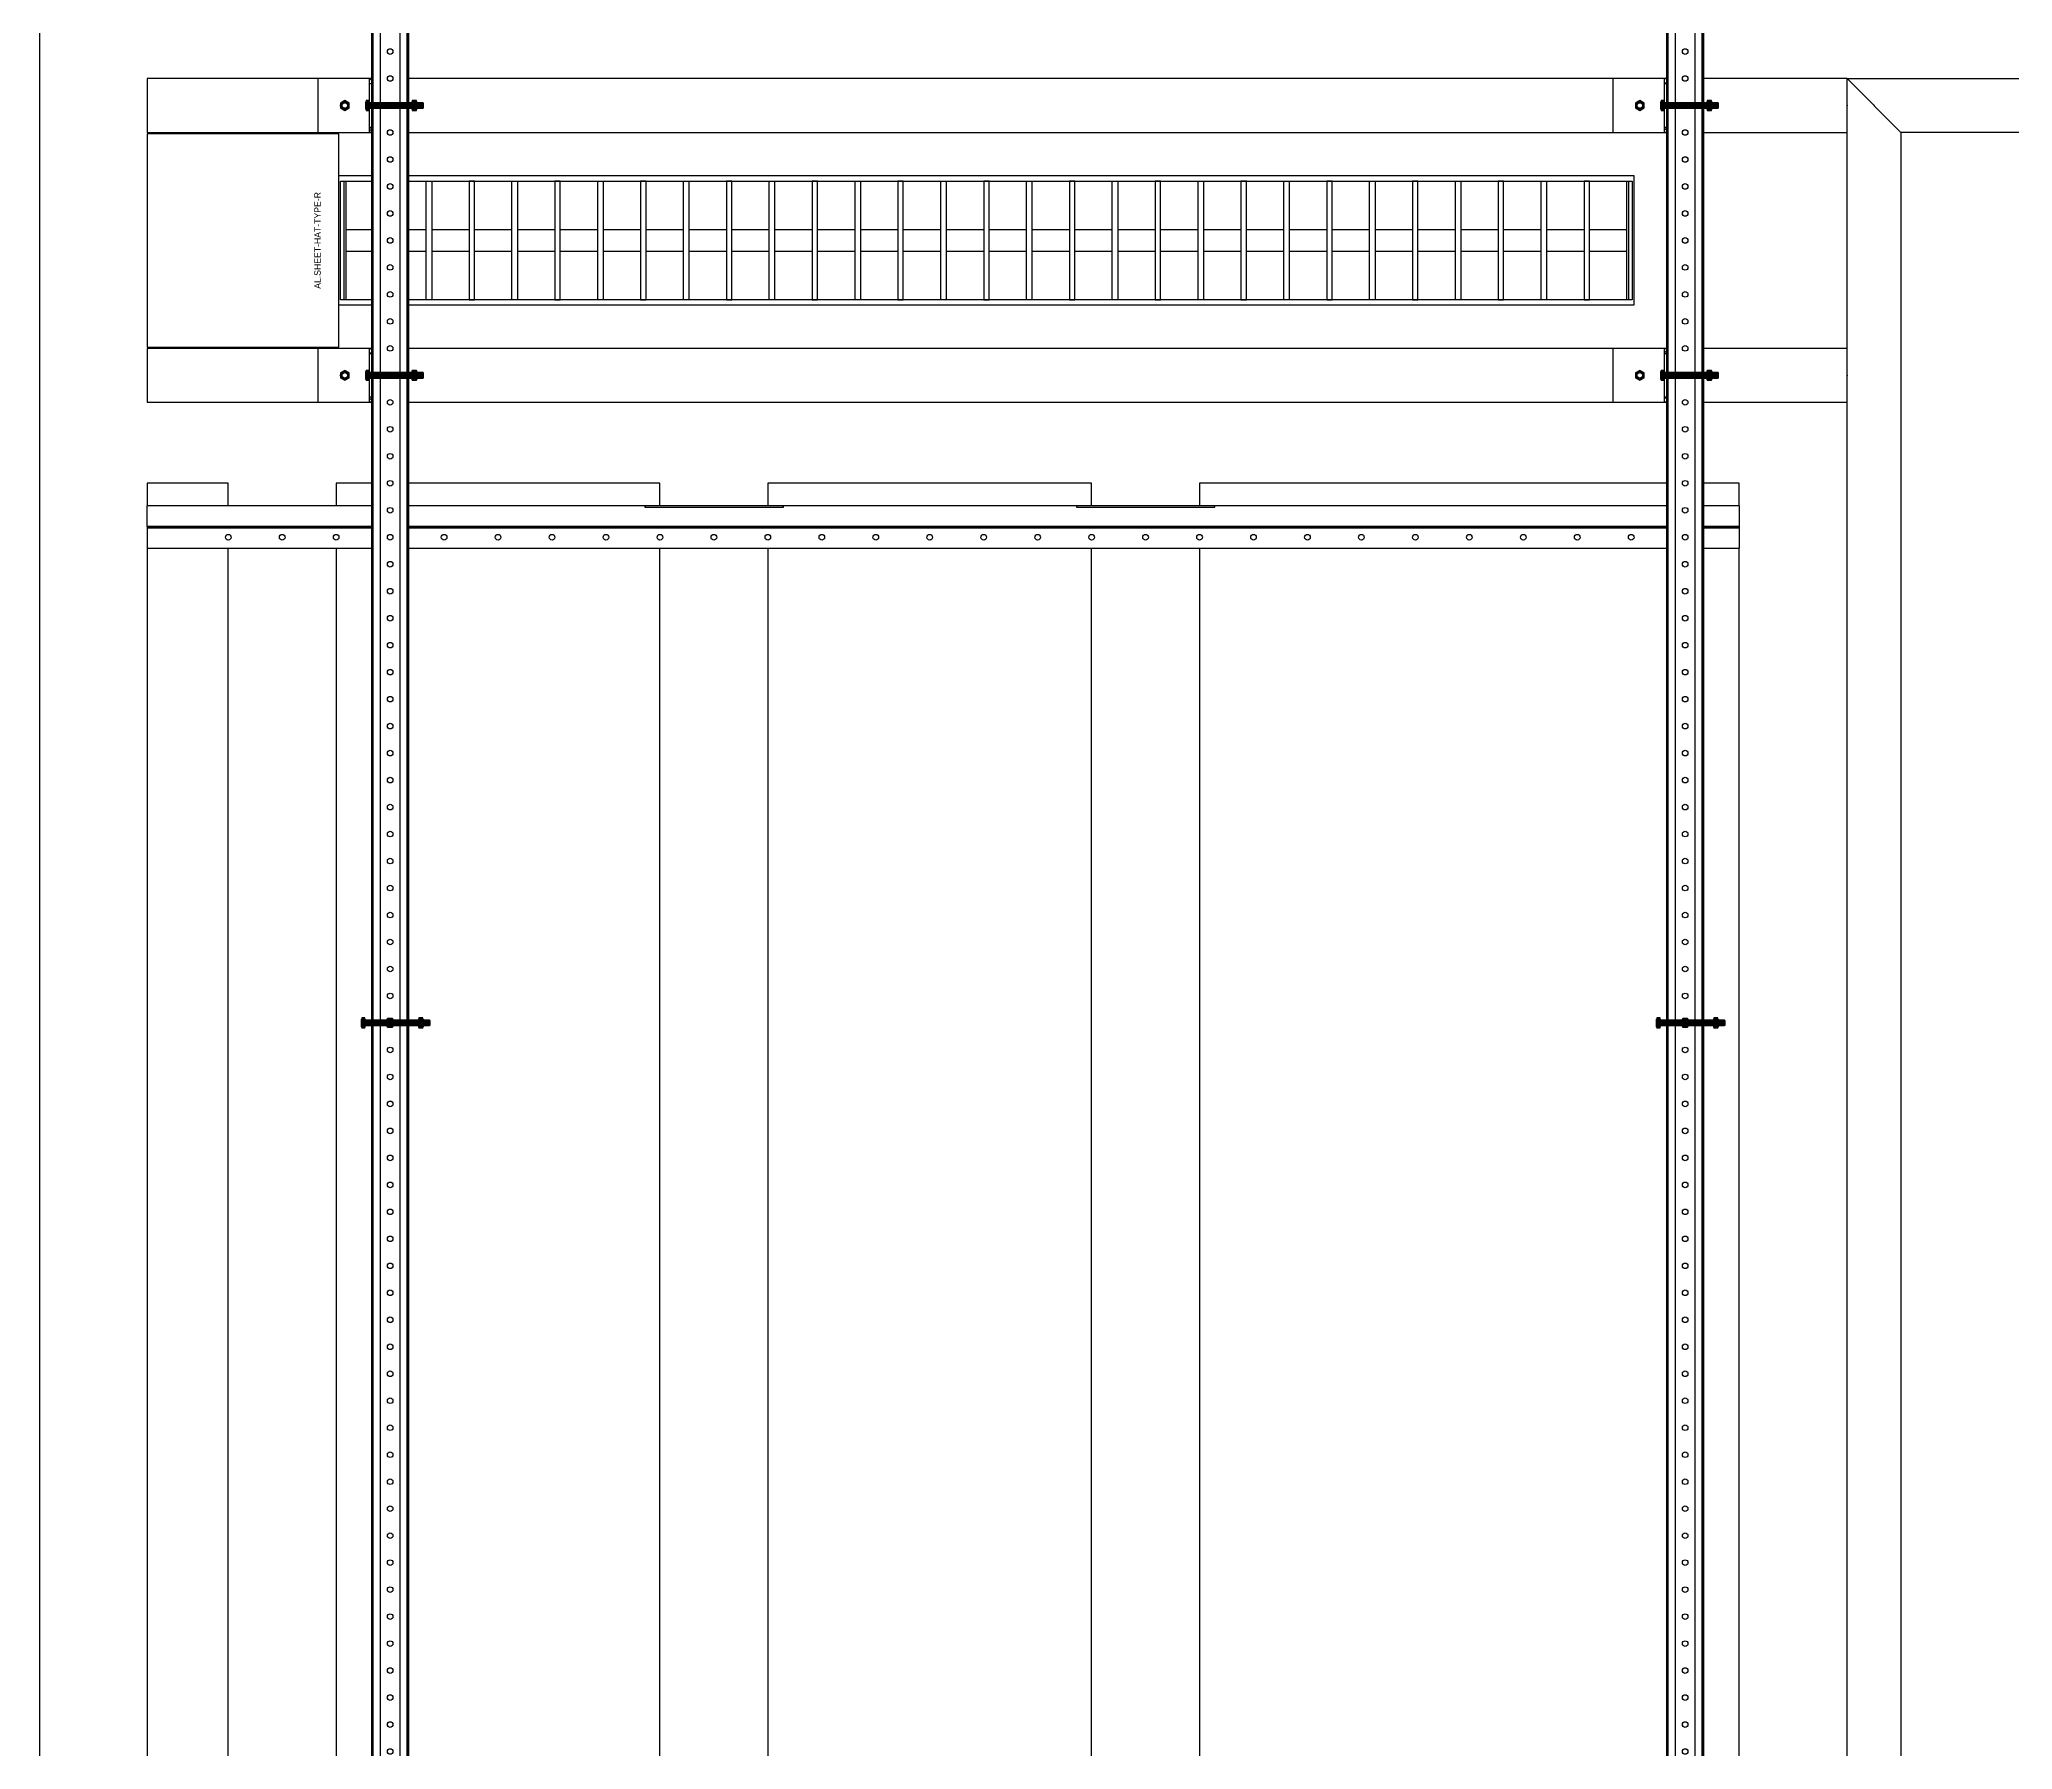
# Model space of a CAD drawing. Header units: millimetres. Extents: x -962357 to -591296, y -223672 to 59420.
# Drawn here: x -842405 to -840577, y -124084 to -122500 of the extents above; entities that cross this region are included whole.
import ezdxf
from ezdxf.enums import TextEntityAlignment as Align

# ---------------------------------------------------------------- set-up
doc = ezdxf.new("R2010")
doc.units = ezdxf.units.MM
for name, color, linetype in [('000 - H A T C H', 8, 'Continuous'), ('000 - WIPEOUT', 250, 'Continuous'), ('001 - ASCESSORIES', 251, 'Continuous'), ('A04_TUBE SERIES', 2, 'Continuous'), ('A11_ALU.SOLID SHEET', 2, 'Continuous')]:
    doc.layers.add(name, color=color, linetype=linetype)
pattern_1 = [(110, (-0.5, 0), (-0.939693, -0.34202), []), (110, (-0.2012, 0.6409), (-0.939693, -0.34202), [1.25, -0.25, 0, -0.25])]

# ---------------------------------------------------------------- blocks, each defined once
blk = doc.blocks.new('*U4621')
at = {"color": 1}
blk.add_wipeout([(600, -60), (-600, -60), (-600, 60), (600, 60)], dxfattribs=at).dxf.layer = '000 - WIPEOUT'
at = {"layer": '001 - ASCESSORIES', "color": 0}
blk.add_lwpolyline([(600, -60), (-600, -60), (-600, 60), (600, 60)], close=True, dxfattribs=at)
at = {"layer": '001 - ASCESSORIES'}
for points in [[(-593.5, -55), (-598.5, -55), (-598.5, 55), (-593.5, 55)], [(595, -55), (-595, -55), (-595, 55), (595, 55)], [(-558.8, -55), (-553.8, -55), (-553.8, 55), (-558.8, 55)], [(-514, -55), (-519, -55), (-519, 55), (-514, 55)], [(-479.3, -55), (-474.3, -55), (-474.3, 55), (-479.3, 55)], [(-434.6, -55), (-439.6, -55), (-439.6, 55), (-434.6, 55)], [(-399.8, -55), (-394.8, -55), (-394.8, 55), (-399.8, 55)], [(-355.1, -55), (-360.1, -55), (-360.1, 55), (-355.1, 55)], [(-320.4, -55), (-315.4, -55), (-315.4, 55), (-320.4, 55)], [(-275.6, -55), (-280.6, -55), (-280.6, 55), (-275.6, 55)], [(-240.9, -55), (-235.9, -55), (-235.9, 55), (-240.9, 55)], [(-196.2, -55), (-201.2, -55), (-201.2, 55), (-196.2, 55)], [(-161.4, -55), (-156.4, -55), (-156.4, 55), (-161.4, 55)], [(-116.7, -55), (-121.7, -55), (-121.7, 55), (-116.7, 55)], [(-82, -55), (-77, -55), (-77, 55), (-82, 55)], [(-37.2, -55), (-42.2, -55), (-42.2, 55), (-37.2, 55)], [(-2.5, -55), (2.5, -55), (2.5, 55), (-2.5, 55)], [(42.2, -55), (37.2, -55), (37.2, 55), (42.2, 55)], [(77, -55), (82, -55), (82, 55), (77, 55)], [(121.7, -55), (116.7, -55), (116.7, 55), (121.7, 55)], [(156.4, -55), (161.4, -55), (161.4, 55), (156.4, 55)], [(201.2, -55), (196.2, -55), (196.2, 55), (201.2, 55)], [(235.9, -55), (240.9, -55), (240.9, 55), (235.9, 55)], [(280.6, -55), (275.6, -55), (275.6, 55), (280.6, 55)], [(315.4, -55), (320.4, -55), (320.4, 55), (315.4, 55)], [(360.1, -55), (355.1, -55), (355.1, 55), (360.1, 55)], [(394.8, -55), (399.8, -55), (399.8, 55), (394.8, 55)], [(439.6, -55), (434.6, -55), (434.6, 55), (439.6, 55)], [(474.3, -55), (479.3, -55), (479.3, 55), (474.3, 55)], [(519, -55), (514, -55), (514, 55), (519, 55)], [(553.8, -55), (558.8, -55), (558.8, 55), (553.8, 55)], [(598.5, -55), (593.5, -55), (593.5, 55), (598.5, 55)]]:
    blk.add_lwpolyline(points, close=True, dxfattribs=at)
for points in [[(-593.5, 10), (-558.8, 10)], [(-553.8, 10), (-519, 10)], [(-514, 10), (-479.3, 10)], [(-474.3, 10), (-439.6, 10)], [(-434.6, 10), (-399.8, 10)], [(-394.8, 10), (-360.1, 10)], [(-355.1, 10), (-320.4, 10)], [(-315.4, 10), (-280.6, 10)], [(-275.6, 10), (-240.9, 10)], [(-235.9, 10), (-201.2, 10)], [(-196.2, 10), (-161.4, 10)], [(-156.4, 10), (-121.7, 10)], [(-116.7, 10), (-82, 10)], [(-77, 10), (-42.2, 10)], [(-37.2, 10), (-2.5, 10)], [(2.5, 10), (37.2, 10)], [(42.2, 10), (77, 10)], [(82, 10), (116.7, 10)], [(121.7, 10), (156.4, 10)], [(161.4, 10), (196.2, 10)], [(201.2, 10), (235.9, 10)], [(240.9, 10), (275.6, 10)], [(280.6, 10), (315.4, 10)], [(320.4, 10), (355.1, 10)], [(360.1, 10), (394.8, 10)], [(399.8, 10), (434.6, 10)], [(439.6, 10), (474.3, 10)], [(479.3, 10), (514, 10)], [(519, 10), (553.8, 10)], [(558.8, 10), (593.5, 10)], [(-593.5, -10), (-558.8, -10)], [(-553.8, -10), (-519, -10)], [(-514, -10), (-479.3, -10)], [(-474.3, -10), (-439.6, -10)], [(-434.6, -10), (-399.8, -10)], [(-394.8, -10), (-360.1, -10)], [(-355.1, -10), (-320.4, -10)], [(-315.4, -10), (-280.6, -10)], [(-275.6, -10), (-240.9, -10)], [(-235.9, -10), (-201.2, -10)], [(-196.2, -10), (-161.4, -10)], [(-156.4, -10), (-121.7, -10)], [(-116.7, -10), (-82, -10)], [(-77, -10), (-42.2, -10)], [(-37.2, -10), (-2.5, -10)], [(2.5, -10), (37.2, -10)], [(42.2, -10), (77, -10)], [(82, -10), (116.7, -10)], [(121.7, -10), (156.4, -10)], [(161.4, -10), (196.2, -10)], [(201.2, -10), (235.9, -10)], [(240.9, -10), (275.6, -10)], [(280.6, -10), (315.4, -10)], [(320.4, -10), (355.1, -10)], [(360.1, -10), (394.8, -10)], [(399.8, -10), (434.6, -10)], [(439.6, -10), (474.3, -10)], [(479.3, -10), (514, -10)], [(519, -10), (553.8, -10)], [(558.8, -10), (593.5, -10)]]:
    blk.add_lwpolyline(points, dxfattribs=at)
blk = doc.blocks.new('*U4719')
blk.add_attdef('EXTR.OVL-LENGTH_', (-25, -59.1), '', height=5)
blk.add_wipeout([(-25, 25), (25, -25), (25, 13475), (-25, 13425)]).dxf.layer = '000 - WIPEOUT'
blk.add_point((0, 0))
at = {"layer": 'A04_TUBE SERIES', "color": 0}
blk.add_lwpolyline([(-25, 25), (25, -25), (25, 13475), (-25, 13425)], close=True, dxfattribs=at)
blk = doc.blocks.new('*U4727')
blk.add_attdef('EXTR.OVL-LENGTH_', (-25, -59.1), '', height=5)
blk.add_wipeout([(-25, 25), (25, -25), (25, 2475), (-25, 2425)]).dxf.layer = '000 - WIPEOUT'
blk.add_point((0, 0))
at = {"layer": 'A04_TUBE SERIES', "color": 0}
blk.add_lwpolyline([(-25, 25), (25, -25), (25, 2475), (-25, 2425)], close=True, dxfattribs=at)
blk = doc.blocks.new('*U4822')
at = {"layer": 'A04_TUBE SERIES', "linetype": 'ByBlock', "xscale": -1, "rotation": 270}
blk.add_blockref('*U4719', (25, 2475), dxfattribs=at)
at = {"layer": 'A04_TUBE SERIES', "linetype": 'ByBlock', "xscale": -1}
blk.add_blockref('*U4727', (25, 25), dxfattribs=at)
blk = doc.blocks.new('*U4890')
blk.add_attdef('EXTR.OVL-LENGTH_', (-25, -59.1), '', height=5)
blk.add_wipeout([(-25, 0), (25, 0), (25, 1575), (-25, 1575)]).dxf.layer = '000 - WIPEOUT'
blk.add_point((0, 0))
at = {"layer": 'A04_TUBE SERIES', "color": 0}
blk.add_lwpolyline([(-25, 0), (25, 0), (25, 1575), (-25, 1575)], close=True, dxfattribs=at)
blk = doc.blocks.new('*U4891')
blk.add_attdef('EXTR.OVL-LENGTH_', (-25, -59.1), '', height=5)
blk.add_wipeout([(-25, 0), (25, 0), (25, 1575), (-25, 1575)]).dxf.layer = '000 - WIPEOUT'
blk.add_point((0, 0))
at = {"layer": 'A04_TUBE SERIES', "color": 0}
blk.add_lwpolyline([(-25, 0), (25, 0), (25, 1575), (-25, 1575)], close=True, dxfattribs=at)
blk = doc.blocks.new('*U4893')
at = {"color": 3}
for points in [[(-875, 350), (875, 350), (875, 50), (-875, 50)], [(-875, -50), (875, -50), (875, -350), (-875, -350)]]:
    blk.add_wipeout(points, dxfattribs=at).dxf.layer = '000 - WIPEOUT'
at = {"layer": 'A11_ALU.SOLID SHEET', "color": 0, "linetype": 'ByBlock'}
for points in [[(-875, 50), (875, 50), (875, 350), (-875, 350)], [(-875, -350), (875, -350), (875, -50), (-875, -50)]]:
    blk.add_lwpolyline(points, close=True, dxfattribs=at)
blk = doc.blocks.new('*U4894')
at = {"layer": 'Defpoints'}
blk.add_point((0, 0), dxfattribs=at)
blk.add_wipeout([(875, 250), (875, 750), (-875, 750), (-875, 250)]).dxf.layer = '000 - WIPEOUT'
at = {"layer": 'A11_ALU.SOLID SHEET', "color": 0}
blk.add_lwpolyline([(875, 250), (875, 750), (-875, 750), (-875, 250)], close=True, dxfattribs=at)
at = {"layer": 'Defpoints'}
blk.add_point((0, 400), dxfattribs=at)
blk = doc.blocks.new('*U4895')
at = {"layer": 'Defpoints'}
for p in [(0, 400), (0, 0)]:
    blk.add_point(p, dxfattribs=at)
blk.add_wipeout([(875, 250), (875, 325), (-875, 325), (-875, 250)]).dxf.layer = '000 - WIPEOUT'
at = {"layer": 'A11_ALU.SOLID SHEET', "color": 0}
blk.add_lwpolyline([(875, 250), (875, 325), (-875, 325), (-875, 250)], close=True, dxfattribs=at)
blk = doc.blocks.new('*U4915')
at = {"color": 1}
blk.add_wipeout([(-950, 0), (525, 0), (525, -39), (-950, -39)], dxfattribs=at).dxf.layer = '000 - WIPEOUT'
at = {"layer": '001 - ASCESSORIES', "linetype": 'ByBlock'}
for p, q in [((-950, -20), (-950, 0)), ((525, -20), (525, 0)), ((525, -18.8), (-950, -18.8))]:
    blk.add_line(p, q, dxfattribs=at)
at = {"layer": '001 - ASCESSORIES'}
blk.add_line((525, -20), (-950, -20), dxfattribs=at)
at = {"layer": '001 - ASCESSORIES', "color": 0}
for p, q in [((-950, -39), (-950, -20)), ((525, -20), (525, -39))]:
    blk.add_line(p, q, dxfattribs=at)
for points in [[(525, 0), (-950, 0)], [(-950, -20), (525, -20)]]:
    blk.add_lwpolyline(points, dxfattribs=at)
at = {"layer": '001 - ASCESSORIES'}
for points in [[(525, -20), (-950, -20)], [(-950, -39), (525, -39)]]:
    blk.add_lwpolyline(points, dxfattribs=at)
at = {"layer": '001 - ASCESSORIES', "color": 2}
for points in [[(-464.1, -37.8), (-464.1, -39), (-335.9, -39), (-335.9, -37.8)], [(-64.4, -37.8), (-64.4, -39), (63.8, -39), (63.8, -37.8)], [(-64.1, -37.8), (-64.1, -39), (64.1, -39), (64.1, -37.8)]]:
    blk.add_lwpolyline(points, close=True, dxfattribs=at)
at = {"layer": '001 - ASCESSORIES'}
for centre in [(-900, -10), (-850, -10), (-800, -10), (-750, -10), (-700, -10), (-650, -10), (-600, -10), (-550, -10), (-500, -10), (-450, -10), (-400, -10), (-350, -10), (-300, -10), (-250, -10), (-200, -10), (-150, -10), (-100, -10), (-50, -10), (0, -10), (0, -10), (50, -10), (100, -10), (150, -10), (200, -10), (250, -10), (300, -10), (350, -10), (400, -10), (450, -10)]:
    blk.add_circle(centre, 2.6, dxfattribs=at)
blk = doc.blocks.new('000 - ASSCESSORIES_FAMELINE_GALV.BRACKET_FITTING_U-PROFILE_CC-01_TOP_VIEW')
at = {"color": 6}
blk.add_wipeout([(1500, -17), (-1500, -17), (-1500, 17), (1500, 17)], dxfattribs=at).dxf.layer = '000 - WIPEOUT'
at = {"layer": '001 - ASCESSORIES', "color": 0, "linetype": 'ByBlock'}
for p, q in [((1500, 15.8), (-1500, 15.8)), ((1500, -15.8), (-1500, -15.8))]:
    blk.add_line(p, q, dxfattribs=at)
at = {"layer": '001 - ASCESSORIES', "color": 1}
blk.add_lwpolyline([(1500, 17), (1500, -17), (-1500, -17), (-1500, 17)], close=True, dxfattribs=at)
at = {"layer": '001 - ASCESSORIES', "color": 0, "linetype": 'ByBlock'}
for points in [[(-1500, 17), (-1500, 9), (1500, 9), (1500, 17)], [(-1500, -9), (-1500, -17), (1500, -17), (1500, -9)]]:
    blk.add_lwpolyline(points, close=True, dxfattribs=at)
at = {"layer": '001 - ASCESSORIES', "color": 1, "linetype": 'Continuous'}
for centre in [(-1500, 0), (-1475, 0), (-1450, 0), (-1425, 0), (-1400, 0), (-1375, 0), (-1350, 0), (-1325, 0), (-1300, 0), (-1275, 0), (-1250, 0), (-1225, 0), (-1200, 0), (-1175, 0), (-1150, 0), (-1125, 0), (-1100, 0), (-1075, 0), (-1050, 0), (-1025, 0), (-1000, 0), (-975, 0), (-950, 0), (-925, 0), (-900, 0), (-875, 0), (-850, 0), (-825, 0), (-800, 0), (-775, 0), (-750, 0), (-725, 0), (-700, 0), (-675, 0), (-650, 0), (-625, 0), (-600, 0), (-575, 0), (-550, 0), (-525, 0), (-500, 0), (-475, 0), (-450, 0), (-425, 0), (-400, 0), (-375, 0), (-350, 0), (-325, 0), (-300, 0), (-275, 0), (-250, 0), (-225, 0), (-200, 0), (-175, 0), (-150, 0), (-125, 0), (-100, 0), (-75, 0), (-50, 0), (-25, 0), (0, 0), (25, 0), (50, 0), (75, 0), (100, 0), (125, 0), (150, 0), (175, 0), (200, 0), (225, 0), (250, 0), (275, 0), (300, 0), (325, 0), (350, 0), (375, 0), (400, 0), (425, 0), (450, 0), (475, 0), (500, 0), (525, 0), (550, 0), (575, 0), (600, 0), (625, 0), (650, 0), (675, 0), (700, 0), (725, 0), (750, 0), (775, 0), (800, 0), (825, 0), (850, 0), (875, 0), (900, 0), (925, 0), (950, 0), (975, 0), (1000, 0), (1025, 0), (1050, 0), (1075, 0), (1100, 0), (1125, 0), (1150, 0), (1175, 0), (1200, 0), (1225, 0), (1250, 0), (1275, 0), (1300, 0), (1325, 0), (1350, 0), (1375, 0), (1400, 0), (1425, 0), (1450, 0), (1475, 0), (1500, 0)]:
    blk.add_circle(centre, 2.6, dxfattribs=at)
blk = doc.blocks.new('*U4907')
at = {"layer": '001 - ASCESSORIES', "color": 0, "linetype": 'ByBlock'}
blk.add_blockref('000 - ASSCESSORIES_FAMELINE_GALV.BRACKET_FITTING_U-PROFILE_CC-01_TOP_VIEW', (0, 0), dxfattribs=at)
blk = doc.blocks.new('*U4663')
at = {"layer": '001 - ASCESSORIES', "color": 0}
blk.add_lwpolyline([(4.6, 0), (2.3, 4), (-2.3, 4), (-4.6, 0), (-2.3, -4), (2.3, -4)], close=True, dxfattribs=at)
at = {"layer": '001 - ASCESSORIES', "color": 8}
blk.add_circle((0, 0), 3.85, dxfattribs=at)
at = {"layer": '001 - ASCESSORIES', "color": 0}
blk.add_circle((0, 0), 2.6, dxfattribs=at)
blk = doc.blocks.new('*U4664')
at = {"layer": '000 - H A T C H'}
h = blk.add_hatch(color=250, dxfattribs=at)
h.dxf.hatch_style = 1
h.paths.add_polyline_path([(4, -2.3), (4, 2.3), (0, 4.6), (-4, 2.3), (-4, -2.3), (0, -4.6)])
h.paths.add_polyline_path([(0, -2.6, -1), (0, 2.6, -1)], flags=16)
at = {"layer": '001 - ASCESSORIES', "color": 0, "rotation": 270}
blk.add_blockref('*U4663', (0, 0), dxfattribs=at)
blk = doc.blocks.new('*U4682')
at = {"color": 1}
for p, q in [((-3.5, 3.5), (3.5, 3.5)), ((-3.5, 0), (3.5, 0))]:
    blk.add_line(p, q, dxfattribs=at)
at = {"color": 0}
for points in [[(-2.3, 3.2, 0.249855), (-4.6, 3.2), (-4.6, 0.3, 0.249855), (-2.3, 0.3)], [(2.3, 3.2, 0.062432), (0, 3.5, 0.062432), (-2.3, 3.2), (-2.3, 0.3, 0.061701), (0, 0, 0.061701), (2.3, 0.3)], [(4.6, 3.2, 0.249855), (2.3, 3.2), (2.3, 0.3, 0.249855), (4.6, 0.3)]]:
    blk.add_lwpolyline(points, format="xyb", close=True, dxfattribs=at)
blk = doc.blocks.new('*U4696')
at = {"layer": '000 - H A T C H'}
h = blk.add_hatch(dxfattribs=at)
h.set_pattern_fill('ANSI35', color=8, scale=4, angle=65)
h.set_pattern_definition(pattern_1)
h.paths.add_polyline_path([(0, -2.5), (59.5, -2.5), (59.5, 2.5), (0, 2.5)])
at = {"color": 8}
blk.add_line((59.5, -2.5), (59.5, 2.5), dxfattribs=at)
at = {"color": 1}
blk.add_lwpolyline([(59.5, 2.5), (0, 2.5), (0, -2.5), (59.5, -2.5), (60, -2), (60, 2)], close=True, dxfattribs=at)
blk = doc.blocks.new('*U4748')
at = {"layer": '000 - H A T C H'}
h = blk.add_hatch(color=250, dxfattribs=at)
h.dxf.hatch_style = 1
edge = h.paths.add_edge_path()
edge.add_line((-0.3, -4.6), (-3.2, -4.6))
edge.add_arc((-1, -3.5), 2.45, 180, 208.0569, ccw=False)
edge.add_line((-3.5, -3.5), (-3.5, 0))
edge.add_arc((5.9, 0), 9.36, 179.9761, 180.0239, ccw=False)
edge.add_line((-3.5, 0), (-3.5, 0))
edge.add_arc((5.9, 0), 9.36, 179.9761, 180.0239, ccw=False)
edge.add_line((-3.5, 0), (-3.5, 3.5))
edge.add_arc((-1, 3.5), 2.45, 151.9431, 180, ccw=False)
edge.add_line((-3.2, 4.6), (-0.3, 4.6))
edge.add_arc((-2.5, 3.5), 2.45, 360, 388.0569, ccw=False)
edge.add_line((0, 3.5), (0, -3.5))
edge.add_arc((-2.5, -3.5), 2.45, 331.9431, 360, ccw=False)
blk.add_blockref('*U4696', (0, 0))
at = {"layer": '001 - ASCESSORIES', "rotation": 90}
blk.add_blockref('*U4682', (0, 0), dxfattribs=at)
blk = doc.blocks.new('*U4662')
at = {"color": 1}
for p, q in [((-3.5, 4.5), (3.5, 4.5)), ((-3.5, 0), (3.5, 0))]:
    blk.add_line(p, q, dxfattribs=at)
at = {"color": 0}
for points in [[(-2.3, 4.2, 0.249893), (-4.6, 4.2), (-4.6, 0.3, 0.249893), (-2.3, 0.3)], [(2.3, 4.2, 0.062422), (0, 4.5, 0.062422), (-2.3, 4.2), (-2.3, 0.3, 0.061692), (0, 0, 0.061692), (2.3, 0.3)], [(4.6, 4.2, 0.249893), (2.3, 4.2), (2.3, 0.3, 0.249893), (4.6, 0.3)]]:
    blk.add_lwpolyline(points, format="xyb", close=True, dxfattribs=at)
blk = doc.blocks.new('*U4707')
at = {"layer": '000 - H A T C H'}
h = blk.add_hatch(color=250, dxfattribs=at)
h.dxf.hatch_style = 1
edge = h.paths.add_edge_path()
edge.add_line((0.3, 4.6), (4.2, 4.6))
edge.add_arc((2, 3.5), 2.45, 0, 28.0609, ccw=False)
edge.add_line((4.5, 3.5), (4.5, 0))
edge.add_arc((-4.9, 0), 9.36, -0.0239, 0.0239, ccw=False)
edge.add_line((4.5, 0), (4.5, 0))
edge.add_arc((-4.9, 0), 9.36, -0.0239, 0.0239, ccw=False)
edge.add_line((4.5, 0), (4.5, -3.5))
edge.add_arc((2, -3.5), 2.45, -28.0609, 0, ccw=False)
edge.add_line((4.2, -4.6), (0.3, -4.6))
edge.add_arc((2.5, -3.5), 2.45, 180, 208.0609, ccw=False)
edge.add_line((0, -3.5), (0, 3.5))
edge.add_arc((2.5, 3.5), 2.45, 151.9391, 180, ccw=False)
at = {"layer": '001 - ASCESSORIES', "color": 0, "rotation": 270}
blk.add_blockref('*U4662', (0, 0), dxfattribs=at)
blk = doc.blocks.new('*U4821')
at = {"layer": '001 - ASCESSORIES'}
blk.add_blockref('*U4748', (-23, 0), dxfattribs=at)
at = {"layer": '001 - ASCESSORIES', "color": 2}
for rotation in [90, 90, 270, 270]:
    blk.add_blockref('*U4664', (0, 0), dxfattribs=dict(at, rotation=rotation))
at = {"layer": '001 - ASCESSORIES', "color": 1}
blk.add_blockref('*U4707', (26.2, 0), dxfattribs=at)
blk = doc.blocks.new('000 - ASSCESSORIES_FAMELINE_AL.EXTR._L-PROFILE_50x68mm._non-code_TOP_VIEW')
blk.add_wipeout([(-50, -25), (0, -25), (0, 25), (-50, 25)]).dxf.layer = '000 - WIPEOUT'
at = {"layer": '000 - H A T C H'}
h = blk.add_hatch(dxfattribs=at)
h.set_pattern_fill('ANSI32', color=8, scale=0.5)
h.set_pattern_definition([(45, (-14193.569, 11847.092), (-3.367596, 3.367596), []), (45, (-14191.324, 11847.092), (-3.367596, 3.367596), [])])
h.paths.add_polyline_path([(-2, 20), (0, 20), (0, 25), (-2, 25)])
h.paths.add_polyline_path([(0, -20), (-2, -20), (-2, -25), (0, -25)])
at = {"layer": '001 - ASCESSORIES', "color": 0}
for p, q in [((0, 20), (-2, 20)), ((-2, -20), (0, -20))]:
    blk.add_line(p, q, dxfattribs=at)
at = {"layer": '001 - ASCESSORIES', "color": 1}
blk.add_line((-2, -20), (-2, 20), dxfattribs=at)
at = {"layer": '001 - ASCESSORIES'}
blk.add_lwpolyline([(-50, -25), (0, -25), (0, 25), (-50, 25)], close=True, dxfattribs=at)
at = {"layer": '001 - ASCESSORIES', "color": 0}
for points in [[(-2, 25), (0, 25), (0, 20), (-2, 20)], [(-2, -20), (0, -20), (0, -25), (-2, -25)]]:
    blk.add_lwpolyline(points, close=True, dxfattribs=at)
at = {"layer": '001 - ASCESSORIES', "color": 1}
blk.add_circle((-25, 0), 2.6, dxfattribs=at)
blk = doc.blocks.new('*U4738')
at = {"layer": '001 - ASCESSORIES', "color": 0}
blk.add_blockref('000 - ASSCESSORIES_FAMELINE_AL.EXTR._L-PROFILE_50x68mm._non-code_TOP_VIEW', (0, 0), dxfattribs=at)
blk = doc.blocks.new('*U4683')
blk.add_circle((0, 0), 3.66)
at = {"layer": '001 - ASCESSORIES', "color": 0}
blk.add_lwpolyline([(4.6, 0), (2.3, 4), (-2.3, 4), (-4.6, 0), (-2.3, -4), (2.3, -4)], close=True, dxfattribs=at)
at = {"layer": '001 - ASCESSORIES', "color": 8}
blk.add_circle((0, 0), 3.85, dxfattribs=at)
blk = doc.blocks.new('*U4715')
at = {"layer": '001 - ASCESSORIES', "rotation": 90}
blk.add_blockref('*U4683', (0, 0), dxfattribs=at)
blk = doc.blocks.new('*U4751')
at = {"layer": '001 - ASCESSORIES'}
blk.add_blockref('*U4715', (0, 0), dxfattribs=at)
blk = doc.blocks.new('*U4694')
at = {"layer": '000 - H A T C H'}
h = blk.add_hatch(dxfattribs=at)
h.set_pattern_fill('ANSI35', color=8, scale=4, angle=65)
h.set_pattern_definition(pattern_1)
h.paths.add_polyline_path([(0, -2.5), (49.5, -2.5), (49.5, 2.5), (0, 2.5)])
at = {"color": 8}
blk.add_line((49.5, -2.5), (49.5, 2.5), dxfattribs=at)
at = {"color": 1}
blk.add_lwpolyline([(49.5, 2.5), (0, 2.5), (0, -2.5), (49.5, -2.5), (50, -2), (50, 2)], close=True, dxfattribs=at)
blk = doc.blocks.new('*U4746')
at = {"layer": '000 - H A T C H'}
h = blk.add_hatch(color=250, dxfattribs=at)
h.dxf.hatch_style = 1
edge = h.paths.add_edge_path()
edge.add_line((-0.3, -4.6), (-3.2, -4.6))
edge.add_arc((-1, -3.5), 2.45, 180, 208.0569, ccw=False)
edge.add_line((-3.5, -3.5), (-3.5, 0))
edge.add_arc((5.9, 0), 9.36, 179.9761, 180.0239, ccw=False)
edge.add_line((-3.5, 0), (-3.5, 0))
edge.add_arc((5.9, 0), 9.36, 179.9761, 180.0239, ccw=False)
edge.add_line((-3.5, 0), (-3.5, 3.5))
edge.add_arc((-1, 3.5), 2.45, 151.9431, 180, ccw=False)
edge.add_line((-3.2, 4.6), (-0.3, 4.6))
edge.add_arc((-2.5, 3.5), 2.45, 360, 388.0569, ccw=False)
edge.add_line((0, 3.5), (0, -3.5))
edge.add_arc((-2.5, -3.5), 2.45, 331.9431, 360, ccw=False)
blk.add_blockref('*U4694', (0, 0))
at = {"layer": '001 - ASCESSORIES', "rotation": 90}
blk.add_blockref('*U4682', (0, 0), dxfattribs=at)
blk = doc.blocks.new('*U4752')
at = {"layer": '001 - ASCESSORIES'}
for name, p in [('*U4746', (0, 0)), ('*U4707', (39.2, 0))]:
    blk.add_blockref(name, p, dxfattribs=at)
blk = doc.blocks.new('*U4794')
at = {"color": 2}
blk.add_blockref('*U4738', (0, 0), dxfattribs=at)
for name, p in [('*U4751', (-25, 0)), ('*U4752', (-2, 0))]:
    blk.add_blockref(name, p)
blk = doc.blocks.new('*U4953')
at = {"layer": 'A11_ALU.SOLID SHEET', "color": 0}
blk.add_lwpolyline([(177.5, -98.8), (177.5, 98.8), (0, 98.8), (0, -98.8)], close=True, dxfattribs=at)
at = {"layer": 'Defpoints', "color": 250}
blk.add_point((0, 0), dxfattribs=at)
blk.add_text('AL.SHEET-HAT-TYPE-R', height=6, rotation=270, dxfattribs=at).set_placement((15, 0), align=Align.BOTTOM_CENTER)
blk = doc.blocks.new('*U4956')
blk.add_lwpolyline([(-90014.2, 5618), (-90014.2, 4315), (-97724.9, 4315), (-97724.9, 548), (-81222.6, 548), (-81222.6, 5618)], close=True)
blk.add_blockref('*U4621', (-96847.5, 3530.5))
at = {"layer": 'A11_ALU.SOLID SHEET'}
blk.add_blockref('*U4822', (-96050, 1180.5), dxfattribs=at)
at = {"layer": 'A11_ALU.SOLID SHEET', "color": 0, "linetype": 'ByBlock', "rotation": 90}
blk.add_blockref('*U4893', (-97100, 2430.5), dxfattribs=at)
at = {"layer": 'A04_TUBE SERIES', "color": 0, "linetype": 'ByBlock'}
for name, p, rotation in [('*U4890', (-96050, 3655.5), 90), ('*U4891', (-96050, 3405.5), 89.99999999997306)]:
    blk.add_blockref(name, p, dxfattribs=dict(at, rotation=rotation))
at = {"layer": 'A11_ALU.SOLID SHEET', "color": 0, "linetype": 'ByBlock'}
for name, p, rotation in [('*U4895', (-97300, 2430.5), 90), ('*U4894', (-96900, 2430.5), 270)]:
    blk.add_blockref(name, p, dxfattribs=dict(at, rotation=rotation))
at = {"layer": '001 - ASCESSORIES', "linetype": 'ByBlock', "rotation": 180}
blk.add_blockref('*U4915', (-97100, 3245.5), dxfattribs=at)
at = {"layer": '001 - ASCESSORIES', "linetype": 'ByBlock', "rotation": 270}
for p in [(-97400, 2680.5), (-96200, 2680.5)]:
    blk.add_blockref('*U4907', p, dxfattribs=at)
at = {"layer": '001 - ASCESSORIES', "linetype": 'ByBlock'}
for name, p in [('*U4794', (-97417, 3655.5)), ('*U4794', (-96217, 3655.5)), ('*U4794', (-97417, 3405.5)), ('*U4794', (-96217, 3405.5)), ('*U4821', (-97400, 2805.5)), ('*U4821', (-96200, 2805.5))]:
    blk.add_blockref(name, p, dxfattribs=at)
at = {"layer": 'A11_ALU.SOLID SHEET', "color": 1, "rotation": 180}
blk.add_blockref('*U4953', (-97447.5, 3530.5), dxfattribs=at)

msp = doc.modelspace()

# ---------------------------------------------------------------- block references
msp.add_blockref('*U4956', (-744680, -126216.8))

# ---------------------------------------------------------------- next in the draw order: block references
msp.add_blockref('*U4956', (-744680, -126216.8))

doc.saveas('drawing.dxf')
